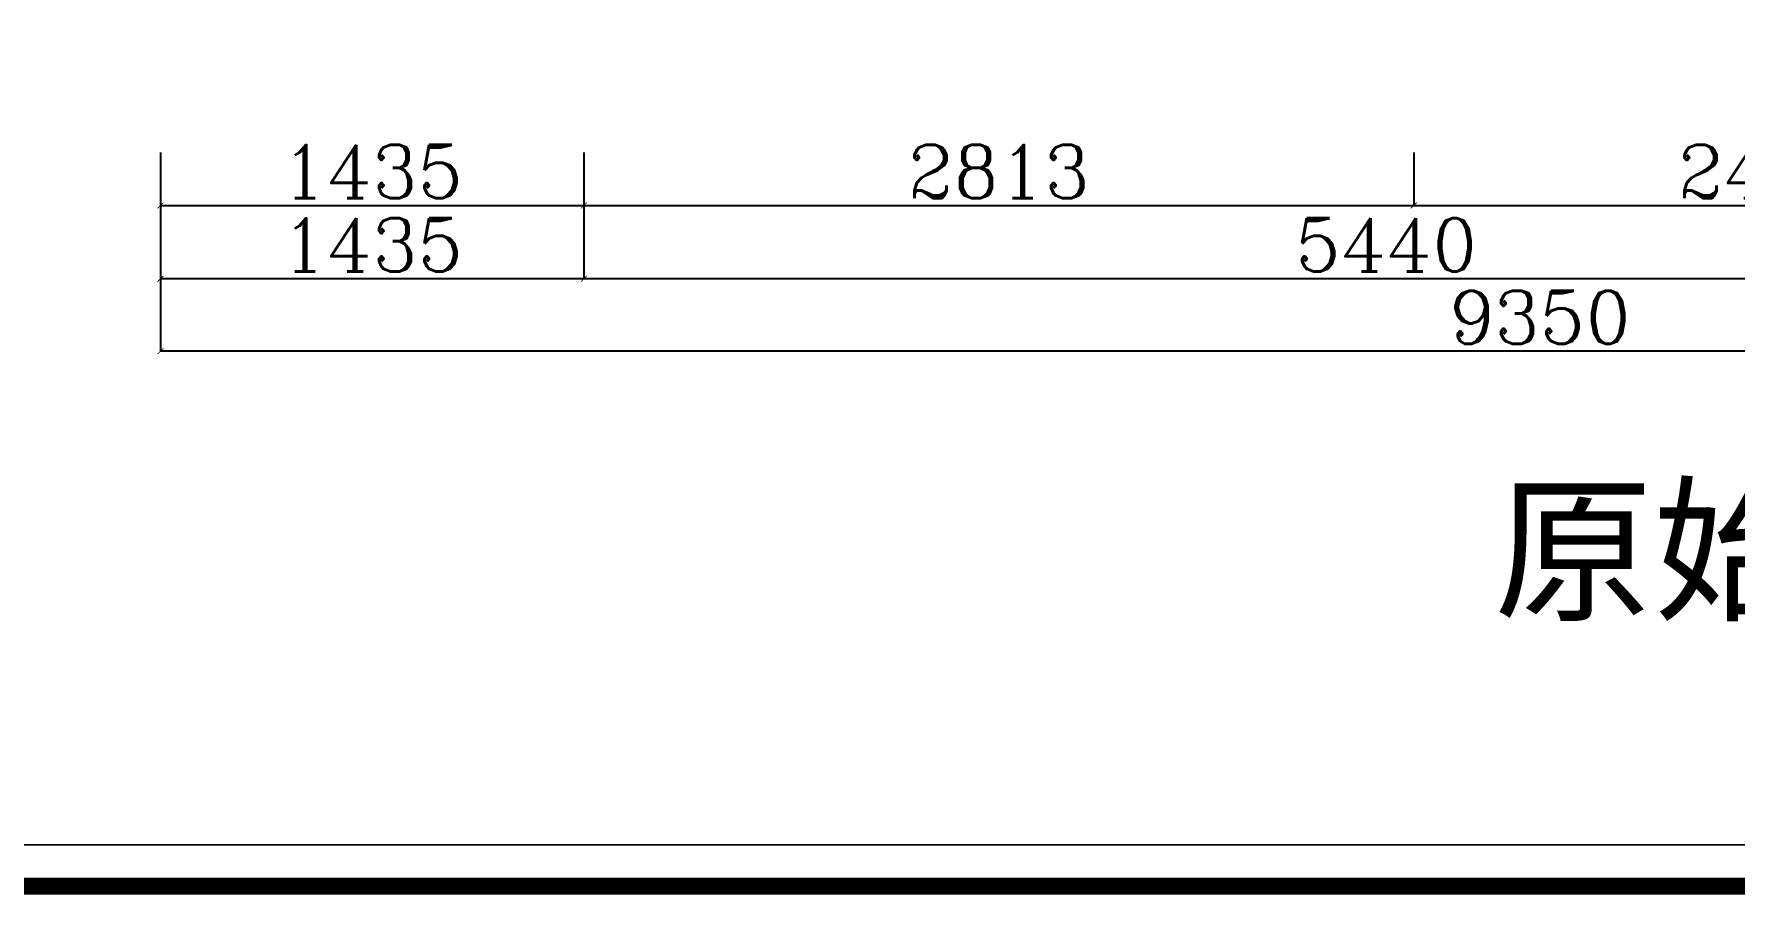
# Model space of a CAD drawing. Header units: millimetres. Extents: x 512961 to 915856, y -1268271 to -458543.
# Drawn here: x 842722 to 848484, y -1253376 to -1250396 of the extents above; entities that cross this region are included whole.
import ezdxf

# ---------------------------------------------------------------- set-up
doc = ezdxf.new("R2010")
doc.units = ezdxf.units.MM
doc.header["$MEASUREMENT"] = 0
doc.header["$PDMODE"] = 3
doc.layers.get('0').update_dxf_attribs({"linetype": 'CONTINUOUS'})
doc.layers.get('DEFPOINTS').update_dxf_attribs({"linetype": 'CONTINUOUS'})
doc.layers.add('txt', color=7, linetype='CONTINUOUS')
doc.styles.add('HZXY', font='complex.shx', dxfattribs={"bigfont": 'HZXY.shx'})
doc.styles.get("Standard").update_dxf_attribs({"font": 'complex.shx', "bigfont": 'hzxy.shx'})
doc.dimstyles.new('LMDIM40', dxfattribs={"dimtxt": 80, "dimasz": 20, "dimexe": 0, "dimexo": 0, "dimgap": 25, "dimtad": 1, "dimdec": 0, "dimzin": 0, "dimdsep": 46, "dimtxsty": 'Standard', "dimblk1": 'DOT', "dimblk2": 'DOT', "dimsah": 1, "dimcen": 0, "dimclrd": 2, "dimclre": 2, "dimclrt": 2, "dimadec": 0, "dimazin": 0, "dimtfac": 1, "dimtdec": 0, "dimtmove": 2, "dimatfit": 3, "dimldrblk": 'DOT', "dimfxl": 1, "dimtolj": 1, "dimtzin": 0, "dimarcsym": 0})

# ---------------------------------------------------------------- blocks, each defined once
blk = doc.blocks.new('_ArchTick')
at = {"color": 0, "linetype": 'ByBlock', "const_width": 0.15}
blk.add_lwpolyline([(-0.5, -0.5), (0.5, 0.5)], dxfattribs=at)
blk = doc.blocks.new('*D826')
at = {"layer": 'DEFPOINTS', "color": 0}
for p in [(843151.1, -1250798.5), (844586.1, -1250798.5), (844586.1, -1250977.5)]:
    blk.add_point(p, dxfattribs=at)
at = {"layer": 'txt', "color": 2, "lineweight": -2}
for p, q in [((843151.1, -1250798.5), (843151.1, -1250977.5)), ((844586.1, -1250798.5), (844586.1, -1250977.5)), ((843151.1, -1250977.5), (844586.1, -1250977.5))]:
    blk.add_line(p, q, dxfattribs=at)
at = {"layer": 'txt', "color": 2, "lineweight": -2, "xscale": 20, "yscale": 20, "zscale": 20, "rotation": 180}
blk.add_blockref('_ArchTick', (843151.1, -1250977.5), dxfattribs=at)
at = {"layer": 'txt', "color": 2, "lineweight": -2, "xscale": 20, "yscale": 20, "zscale": 20}
blk.add_blockref('_ArchTick', (844586.1, -1250977.5), dxfattribs=at)
at = {"layer": 'txt', "color": 2, "insert": (843868.6, -1250862.5), "char_height": 180, "attachment_point": 5}
blk.add_mtext('\\A1;1435', dxfattribs=at)
blk = doc.blocks.new('_DOT')
at = {"color": 0, "linetype": 'ByBlock'}
blk.add_line((-0.5, 0), (-1, 0), dxfattribs=at)
at = {"color": 0, "linetype": 'ByBlock', "const_width": 0.5}
blk.add_lwpolyline([(-0.25, 0, 1), (0.25, 0, 1)], format="xyb", close=True, dxfattribs=at)
blk = doc.blocks.new('DOT')
at = {"color": 0, "linetype": 'ByBlock'}
blk.add_line((-0.35, 0), (-1, 0), dxfattribs=at)
at = {"color": 0, "linetype": 'ByBlock', "const_width": 0.35}
blk.add_lwpolyline([(-0.175, 0, 1), (0.175, 0, 1)], format="xyb", close=True, dxfattribs=at)
blk = doc.blocks.new('*D827')
at = {"layer": 'DEFPOINTS', "color": 0}
for p in [(844586.1, -1250798.5), (847398.6, -1250798.5), (847398.6, -1250977.5)]:
    blk.add_point(p, dxfattribs=at)
at = {"layer": 'txt', "color": 2, "lineweight": -2}
for p, q in [((844586.1, -1250798.5), (844586.1, -1250977.5)), ((847398.6, -1250798.5), (847398.6, -1250977.5)), ((844586.1, -1250977.5), (847398.6, -1250977.5))]:
    blk.add_line(p, q, dxfattribs=at)
at = {"layer": 'txt', "color": 2, "lineweight": -2, "xscale": 20, "yscale": 20, "zscale": 20, "rotation": 180}
blk.add_blockref('_ArchTick', (844586.1, -1250977.5), dxfattribs=at)
at = {"layer": 'txt', "color": 2, "lineweight": -2, "xscale": 20, "yscale": 20, "zscale": 20}
blk.add_blockref('_ArchTick', (847398.6, -1250977.5), dxfattribs=at)
at = {"layer": 'txt', "color": 2, "insert": (845992.4, -1250862.5), "char_height": 180, "attachment_point": 5}
blk.add_mtext('\\A1;2813', dxfattribs=at)
blk = doc.blocks.new('*D828')
at = {"layer": 'DEFPOINTS', "color": 0}
for p in [(847398.6, -1250798.5), (849806.1, -1250798.5), (849806.1, -1250977.5)]:
    blk.add_point(p, dxfattribs=at)
at = {"layer": 'txt', "color": 2, "lineweight": -2}
for p, q in [((847398.6, -1250798.5), (847398.6, -1250977.5)), ((849806.1, -1250798.5), (849806.1, -1250977.5)), ((847398.6, -1250977.5), (849806.1, -1250977.5))]:
    blk.add_line(p, q, dxfattribs=at)
at = {"layer": 'txt', "color": 2, "lineweight": -2, "xscale": 20, "yscale": 20, "zscale": 20, "rotation": 180}
blk.add_blockref('_ArchTick', (847398.6, -1250977.5), dxfattribs=at)
at = {"layer": 'txt', "color": 2, "lineweight": -2, "xscale": 20, "yscale": 20, "zscale": 20}
blk.add_blockref('_ArchTick', (849806.1, -1250977.5), dxfattribs=at)
at = {"layer": 'txt', "color": 2, "insert": (848602.4, -1250862.5), "char_height": 180, "attachment_point": 5}
blk.add_mtext('\\A1;2408', dxfattribs=at)
blk = doc.blocks.new('*D832')
at = {"layer": 'DEFPOINTS', "color": 0}
for p in [(844586.1, -1250798.5), (850026.1, -1250798.5), (844586.1, -1251226)]:
    blk.add_point(p, dxfattribs=at)
at = {"layer": 'txt', "color": 2, "lineweight": -2}
for p, q in [((844586.1, -1250798.5), (844586.1, -1251226)), ((850026.1, -1250798.5), (850026.1, -1251226)), ((850026.1, -1251226), (844586.1, -1251226))]:
    blk.add_line(p, q, dxfattribs=at)
at = {"layer": 'txt', "color": 2, "lineweight": -2, "xscale": 20, "yscale": 20, "zscale": 20, "rotation": 180}
blk.add_blockref('_ArchTick', (844586.1, -1251226), dxfattribs=at)
at = {"layer": 'txt', "color": 2, "lineweight": -2, "xscale": 20, "yscale": 20, "zscale": 20}
blk.add_blockref('_ArchTick', (850026.1, -1251226), dxfattribs=at)
at = {"layer": 'txt', "color": 2, "insert": (847306.1, -1251111), "char_height": 180, "attachment_point": 5}
blk.add_mtext('\\A1;5440', dxfattribs=at)
blk = doc.blocks.new('*D833')
at = {"layer": 'DEFPOINTS', "color": 0}
for p in [(843151.1, -1250798.5), (844586.1, -1250798.5), (843151.1, -1251226)]:
    blk.add_point(p, dxfattribs=at)
at = {"layer": 'txt', "color": 2, "lineweight": -2}
for p, q in [((843151.1, -1250798.5), (843151.1, -1251226)), ((844586.1, -1250798.5), (844586.1, -1251226)), ((844586.1, -1251226), (843151.1, -1251226))]:
    blk.add_line(p, q, dxfattribs=at)
at = {"layer": 'txt', "color": 2, "lineweight": -2, "xscale": 20, "yscale": 20, "zscale": 20, "rotation": 180}
blk.add_blockref('_ArchTick', (843151.1, -1251226), dxfattribs=at)
at = {"layer": 'txt', "color": 2, "lineweight": -2, "xscale": 20, "yscale": 20, "zscale": 20}
blk.add_blockref('_ArchTick', (844586.1, -1251226), dxfattribs=at)
at = {"layer": 'txt', "color": 2, "insert": (843868.6, -1251111), "char_height": 180, "attachment_point": 5}
blk.add_mtext('\\A1;1435', dxfattribs=at)
blk = doc.blocks.new('*D834')
at = {"layer": 'DEFPOINTS', "color": 0}
for p in [(843151.1, -1250798.5), (852501.1, -1250798.5), (843151.1, -1251471.5)]:
    blk.add_point(p, dxfattribs=at)
at = {"layer": 'txt', "color": 2, "lineweight": -2}
for p, q in [((843151.1, -1250798.5), (843151.1, -1251471.5)), ((852501.1, -1250798.5), (852501.1, -1251471.5)), ((852501.1, -1251471.5), (843151.1, -1251471.5))]:
    blk.add_line(p, q, dxfattribs=at)
at = {"layer": 'txt', "color": 2, "lineweight": -2, "xscale": 20, "yscale": 20, "zscale": 20, "rotation": 180}
blk.add_blockref('_ArchTick', (843151.1, -1251471.5), dxfattribs=at)
at = {"layer": 'txt', "color": 2, "lineweight": -2, "xscale": 20, "yscale": 20, "zscale": 20}
blk.add_blockref('_ArchTick', (852501.1, -1251471.5), dxfattribs=at)
at = {"layer": 'txt', "color": 2, "insert": (847826.1, -1251356.5), "char_height": 180, "attachment_point": 5}
blk.add_mtext('\\A1;9350', dxfattribs=at)
blk = doc.blocks.new('wadwa')
at = {"const_width": 72.1}
blk.add_lwpolyline([(773228.8, -1004300.5), (799249.6, -1004299.1), (799249.6, -985414.2), (773228.8, -985415.7)], close=True, dxfattribs=at)
at = {"color": 4}
blk.add_lwpolyline([(773409.7, -985608.3), (773409.7, -1004123.5), (795233.2, -1004122.1), (795233.2, -985606.9)], close=True, dxfattribs=at)
at = {"insert": (784519.9, -1002611.8), "char_height": 187.063, "width": 11235.115, "attachment_point": 1, "style": 'HZXY'}
blk.add_mtext('{\\fﾷￂￋￎ_GB2312|b0|i0|c134|p49;\\H2.673x;原始结构图}', dxfattribs=at)

msp = doc.modelspace()

# ---------------------------------------------------------------- block references
at = {"layer": 'txt', "xscale": 0.7919999999867287, "yscale": 0.7920000000012806, "zscale": 0.7920000000000001}
for p in [(226330.6, -457879.4), (226330.6, -472836.2)]:
    msp.add_blockref('wadwa', p, dxfattribs=at)

# ---------------------------------------------------------------- dimensions: what is measured, and where the dimension line sits
at = {"layer": 'txt', "color": 2}
for base, p1, p2, picture, middle in [((844586.1, -1250977.5), (843151.1, -1250798.5), (844586.1, -1250798.5), '*D826', (843868.6, -1250862.5)), ((847398.6352388, -1250977.4754558), (844586.1352388, -1250798.4754558), (847398.6352388, -1250798.4754558), '*D827', (845992.3852388, -1250862.4754558)), ((849806.1352388, -1250977.4754558), (847398.6352388, -1250798.4754558), (849806.1352388, -1250798.4754558), '*D828', (848602.3852388, -1250862.4754558)), ((843151.1, -1251226), (844586.1, -1250798.5), (843151.1, -1250798.5), '*D833', (843868.6, -1251111)), ((843151.1, -1251471.5), (852501.1, -1250798.5), (843151.1, -1250798.5), '*D834', (847826.1, -1251356.5)), ((844586.1, -1251226), (850026.1, -1250798.5), (844586.1, -1250798.5), '*D832', (847306.1, -1251111))]:
    dim = msp.add_linear_dim(base=base, p1=p1, p2=p2, dimstyle='LMDIM40', override={"dimtxt": 180, "dimblk": 'ArchTick', "dimsah": 0, "dimldrblk": 'DOT'}, dxfattribs=at)
    dim.commit()
    dim.dimension.update_dxf_attribs({"geometry": picture, "text_midpoint": middle})

doc.saveas('drawing.dxf')
